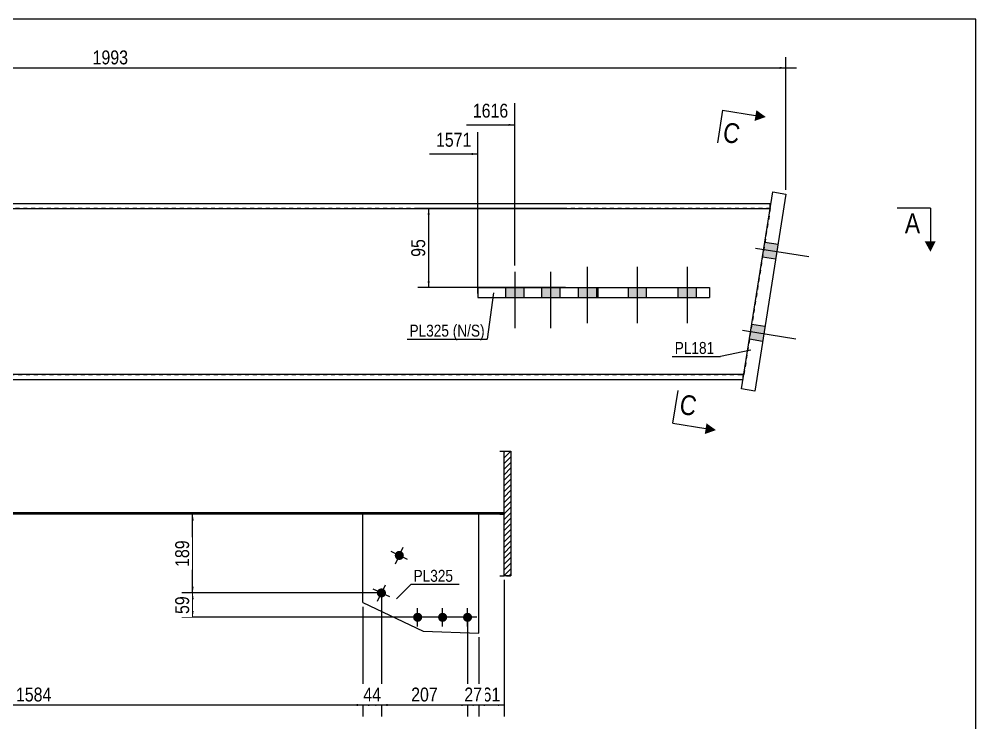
# Model space of a CAD drawing. Header units: millimetres. Extents: x -231 to 171, y -191 to 86.
# Drawn here: x -58.7 to 171.4, y -83.8 to 85.6 of the extents above; entities that cross this region are included whole.
import ezdxf

# ---------------------------------------------------------------- set-up
doc = ezdxf.new("R2010")
doc.units = ezdxf.units.MM
doc.linetypes.add('DXK_LINE_DOT1', pattern=[1.8814, 0.9407, -0.9407])
doc.styles.add('Arial Narrow', font='ARIALN.TTF', dxfattribs={"height": 0.2})

# ---------------------------------------------------------------- blocks, each defined once
blk = doc.blocks.new('Unknown-623536071-1209')
at = {"color": 5, "linetype": 'Continuous'}
for p, q in [((171.45, 85.55), (-228.55, 85.55)), ((171.45, -191.45), (171.45, 85.55))]:
    blk.add_line(p, q, dxfattribs=at)
blk = doc.blocks.new('Bolt-623536071-1443 - 1431')
at = {"linetype": 'Continuous'}
for points in [[(80.17, 20.95), (75.77, 20.95), (75.77, 18.55), (80.17, 18.55)], [(92.17, 20.95), (87.77, 20.95), (87.77, 18.55), (92.17, 18.55)], [(104.17, 20.95), (99.77, 20.95), (99.77, 18.55), (104.17, 18.55)]]:
    blk.add_hatch(color=3, dxfattribs=at).paths.add_polyline_path(points)
at = {"color": 3, "linetype": 'Continuous'}
for p, q in [((77.97, 25.95), (77.97, 12.35)), ((89.97, 25.95), (89.97, 12.35)), ((101.97, 25.95), (101.97, 12.35)), ((75.77, 20.95), (75.77, 18.55)), ((80.17, 20.95), (80.17, 18.55)), ((87.77, 20.95), (87.77, 18.55)), ((92.17, 20.95), (92.17, 18.55)), ((99.77, 20.95), (99.77, 18.55)), ((104.17, 20.95), (104.17, 18.55))]:
    blk.add_line(p, q, dxfattribs=at)
blk = doc.blocks.new('Bolt-623536071-1444 - 1431')
at = {"linetype": 'Continuous'}
for points in [[(62.73, 20.95), (58.33, 20.95), (58.33, 18.55), (62.73, 18.55)], [(71.34, 20.95), (66.94, 20.95), (66.94, 18.55), (71.34, 18.55)]]:
    blk.add_hatch(color=3, dxfattribs=at).paths.add_polyline_path(points)
at = {"color": 3, "linetype": 'Continuous'}
for p, q in [((60.53, 24.75), (60.53, 11.15)), ((69.14, 24.75), (69.14, 11.15)), ((58.33, 20.95), (58.33, 18.55)), ((62.73, 20.95), (62.73, 18.55)), ((66.94, 20.95), (66.94, 18.55)), ((71.34, 20.95), (71.34, 18.55))]:
    blk.add_line(p, q, dxfattribs=at)
blk = doc.blocks.new('Bolt-623536071-1446 - 1431')
at = {"linetype": 'Continuous'}
for points in [[(120.7, 31.9), (120.13, 28.35), (123.29, 27.84), (123.86, 31.4)], [(120.7, 31.9), (120.13, 28.35), (123.29, 27.84), (123.86, 31.4)], [(117.56, 12.15), (116.99, 8.59), (120.15, 8.09), (120.72, 11.65)], [(117.56, 12.15), (116.99, 8.59), (120.15, 8.09), (120.72, 11.65)]]:
    blk.add_hatch(color=3, dxfattribs=at).paths.add_polyline_path(points)
at = {"color": 3, "linetype": 'Continuous'}
for p, q in [((118.44, 30.44), (131.28, 28.4)), ((118.44, 30.44), (131.28, 28.4)), ((120.7, 31.9), (123.86, 31.4)), ((120.7, 31.9), (123.86, 31.4)), ((120.13, 28.35), (123.29, 27.84)), ((120.13, 28.35), (123.29, 27.84)), ((117.56, 12.15), (120.72, 11.65)), ((117.56, 12.15), (120.72, 11.65)), ((115.3, 10.69), (128.14, 8.64)), ((115.3, 10.69), (128.14, 8.64)), ((116.99, 8.59), (120.15, 8.09)), ((116.99, 8.59), (120.15, 8.09))]:
    blk.add_line(p, q, dxfattribs=at)
blk = doc.blocks.new('Part-623536071-1451 - 1431')
at = {"color": 7, "linetype": 'DXK_LINE_DOT1'}
for p, q in [((121.99, 40), (-68.32, 40)), ((121.99, 40), (115.63, 0)), ((-68.32, 0), (115.47, 0))]:
    blk.add_line(p, q, dxfattribs=at)
at = {"color": 2, "linetype": 'Continuous'}
blk.add_line((115.47, 0), (115.63, 0), dxfattribs=at)
blk = doc.blocks.new('Part-623536071-1473 - 1431')
at = {"color": 2, "linetype": 'Continuous'}
for p, q in [((51.68, 20.95), (107.38, 20.95)), ((51.68, 20.95), (51.68, 18.55)), ((80.56, 18.55), (80.56, 20.95)), ((107.38, 20.95), (107.38, 18.55)), ((51.68, 18.55), (107.38, 18.55))]:
    blk.add_line(p, q, dxfattribs=at)
blk = doc.blocks.new('Part-623536071-1500 - 1431')
at = {"color": 2, "linetype": 'Continuous'}
for p, q in [((115.08, -3.45), (122.61, 43.95)), ((122.61, 43.95), (125.77, 43.45)), ((125.77, 43.45), (118.24, -3.96)), ((118.24, -3.96), (115.08, -3.45))]:
    blk.add_line(p, q, dxfattribs=at)
blk = doc.blocks.new('Part-623536071-1522 - 1431')
at = {"color": 2, "linetype": 'Continuous'}
for p, q in [((115.47, 0), (-68.32, 0)), ((115.47, -1), (115.47, 0)), ((-68.32, -1.2), (115.43, -1.2))]:
    blk.add_line(p, q, dxfattribs=at)
at = {"color": 7, "linetype": 'DXK_LINE_DOT1'}
for p, q in [((115.43, -1.2), (115.47, -1.2)), ((115.47, -1.2), (115.47, -1))]:
    blk.add_line(p, q, dxfattribs=at)
blk = doc.blocks.new('Part-623536071-1544 - 1431')
at = {"color": 2, "linetype": 'Continuous'}
for p, q in [((-68.32, 41.2), (121.99, 41.2)), ((-68.32, 40), (121.99, 40)), ((121.99, 40), (121.99, 41.2))]:
    blk.add_line(p, q, dxfattribs=at)
blk = doc.blocks.new('Bolt-623536071-1287 - 1282')
at = {"linetype": 'Continuous'}
for points in [[(36.07, -58.41, -1), (38.27, -58.41, -1)], [(42.07, -58.41, -1), (44.27, -58.41, -1)], [(48.07, -58.41, -1), (50.27, -58.41, -1)]]:
    blk.add_hatch(color=3, dxfattribs=at).paths.add_polyline_path(points)
at = {"color": 3, "linetype": 'Continuous'}
for p, q in [((37.17, -60.61), (37.17, -56.21)), ((43.17, -60.61), (43.17, -56.21)), ((49.17, -60.61), (49.17, -56.21)), ((39.37, -58.41), (34.97, -58.41)), ((45.37, -58.41), (40.97, -58.41)), ((51.37, -58.41), (46.97, -58.41))]:
    blk.add_line(p, q, dxfattribs=at)
blk = doc.blocks.new('Bolt-623536071-1288 - 1282')
at = {"linetype": 'Continuous'}
for points in [[(31.76, -43.05, -1), (33.75, -43.99, -1)], [(27.46, -52.07, -1), (29.44, -53.02, -1)]]:
    blk.add_hatch(color=3, dxfattribs=at).paths.add_polyline_path(points)
at = {"color": 3, "linetype": 'Continuous'}
for p, q in [((34.74, -44.47), (30.77, -42.57)), ((31.81, -45.51), (33.7, -41.53)), ((27.51, -54.53), (29.4, -50.56)), ((30.44, -53.49), (26.47, -51.6))]:
    blk.add_line(p, q, dxfattribs=at)
blk = doc.blocks.new('Part-623536071-1307 - 1282')
at = {"linetype": 'Continuous'}
h = blk.add_hatch(dxfattribs=at)
h.set_pattern_fill('', scale=0.3, style=0, pattern_type=0)
h.set_pattern_definition([(45, (57.9699, -33.2186), (-0.673519, 0.673519), [])])
h.paths.add_polyline_path([(57.97, -33.62), (57.97, -33.22), (-134.42, -33.22), (-134.42, -33.62)])
at = {"color": 7, "linetype": 'DXK_LINE_DOT1'}
for p, q in [((-135.42, -33.22), (-134.42, -33.22)), ((-135.42, -33.62), (-134.42, -33.62)), ((56.96, -33.22), (57.97, -33.22)), ((56.96, -33.62), (57.97, -33.62))]:
    blk.add_line(p, q, dxfattribs=at)
at = {"color": 2, "linetype": 'Continuous'}
for p, q in [((-134.42, -33.62), (-134.42, -33.22)), ((-134.42, -33.22), (57.97, -33.22)), ((57.97, -33.62), (-134.42, -33.62)), ((57.97, -33.22), (57.97, -33.62))]:
    blk.add_line(p, q, dxfattribs=at)
blk = doc.blocks.new('Part-623536071-1329 - 1282')
at = {"color": 2, "linetype": 'Continuous'}
for p, q in [((24.02, -54.87), (24.02, -33.62)), ((51.87, -62.22), (51.87, -33.62)), ((24.02, -54.87), (38.47, -61.75)), ((38.47, -61.75), (51.87, -62.22))]:
    blk.add_line(p, q, dxfattribs=at)
at = {"color": 7, "linetype": 'DXK_LINE_DOT1'}
blk.add_line((51.87, -33.62), (24.02, -33.62), dxfattribs=at)
blk = doc.blocks.new('Part-623536071-1331 - 1282')
at = {"linetype": 'Continuous'}
h = blk.add_hatch(dxfattribs=at)
h.set_pattern_fill('', scale=0.3, style=0, pattern_type=0)
h.set_pattern_definition([(45, (59.5899, -18.4186), (-0.67352, 0.67352), [])])
h.paths.add_polyline_path([(59.59, -48.42), (59.59, -18.42), (57.97, -18.42), (57.97, -48.42)])
at = {"color": 2, "linetype": 'Continuous'}
for p, q in [((56.96, -18.42), (57.97, -18.42)), ((57.97, -48.42), (57.97, -18.42)), ((57.97, -18.42), (59.59, -18.42)), ((59.59, -18.42), (59.59, -48.42)), ((56.96, -48.42), (57.97, -48.42)), ((59.59, -48.42), (57.97, -48.42))]:
    blk.add_line(p, q, dxfattribs=at)
at = {"color": 7, "linetype": 'DXK_LINE_DOT1'}
for p, q in [((58.58, -18.42), (59.59, -18.42)), ((58.58, -48.42), (59.59, -48.42))]:
    blk.add_line(p, q, dxfattribs=at)
blk = doc.blocks.new('StraightDimension-623536071-1553 - 1431')
at = {"linetype": 'Continuous'}
for points in [[(39.57, 38.5), (39.82, 40), (40.07, 38.5)], [(40.07, 22.45), (39.82, 20.95), (39.57, 22.45)]]:
    blk.add_hatch(color=4, dxfattribs=at).paths.add_polyline_path(points)
at = {"color": 4, "linetype": 'Continuous'}
for p, q in [((72.74, 40), (37.22, 40)), ((39.82, 20.95), (39.82, 40)), ((72.74, 20.95), (37.22, 20.95))]:
    blk.add_line(p, q, dxfattribs=at)
at = {"color": 0}
blk.add_wipeout([(39.67, 33.31), (34.77, 33.31), (34.77, 27.64), (39.67, 27.64)], dxfattribs=at)
at = {"color": 4, "style": 'Arial Narrow'}
blk.add_text('95', height=3.34, rotation=90.0002, dxfattribs=at).set_placement((38.97, 28.34))
blk = doc.blocks.new('StraightDimension-623536071-1579 - 1431')
at = {"linetype": 'Continuous'}
blk.add_hatch(color=4, dxfattribs=at).paths.add_polyline_path([(50.18, 53.35), (51.68, 53.1), (50.18, 52.85)])
at = {"color": 4, "linetype": 'Continuous'}
for p, q in [((51.68, 19.55), (51.68, 58.35)), ((40.02, 53.1), (51.68, 53.1))]:
    blk.add_line(p, q, dxfattribs=at)
at = {"color": 0}
blk.add_wipeout([(50.81, 54.15), (50.81, 59.05), (40.88, 59.05), (40.88, 54.15)], dxfattribs=at)
at = {"color": 4, "style": 'Arial Narrow'}
blk.add_text('1571', height=3.34, dxfattribs=at).set_placement((41.58, 54.85))
blk = doc.blocks.new('StraightDimension-623536071-1603 - 1431')
at = {"linetype": 'Continuous'}
blk.add_hatch(color=4, dxfattribs=at).paths.add_polyline_path([(59.03, 60.35), (60.53, 60.1), (59.03, 59.85)])
at = {"color": 4, "linetype": 'Continuous'}
for p, q in [((60.53, 26.25), (60.53, 65.35)), ((48.88, 60.1), (60.53, 60.1))]:
    blk.add_line(p, q, dxfattribs=at)
at = {"color": 0}
blk.add_wipeout([(59.67, 61.15), (59.67, 66.05), (49.74, 66.05), (49.74, 61.15)], dxfattribs=at)
at = {"color": 4, "style": 'Arial Narrow'}
blk.add_text('1616', height=3.34, dxfattribs=at).set_placement((50.44, 61.85))
blk = doc.blocks.new('StraightDimension-623536071-1621 - 1431')
at = {"linetype": 'Continuous'}
blk.add_hatch(color=4, dxfattribs=at).paths.add_polyline_path([(124.27, 74.07), (125.77, 73.82), (124.27, 73.57)])
at = {"color": 4, "linetype": 'Continuous'}
for p, q in [((125.77, 44.45), (125.77, 76.42)), ((-199.27, 73.82), (125.77, 73.82)), ((125.77, 73.82), (128.27, 73.82))]:
    blk.add_line(p, q, dxfattribs=at)
at = {"color": 0}
blk.add_wipeout([(-31.78, 73.97), (-31.78, 78.87), (-41.72, 78.87), (-41.72, 73.97)], dxfattribs=at)
at = {"color": 4, "style": 'Arial Narrow'}
blk.add_text('1993', height=3.34, dxfattribs=at).set_placement((-41.02, 74.67))
blk = doc.blocks.new('StraightDimension-623536071-1418 - 1282')
at = {"linetype": 'Continuous'}
for points in [[(29.95, -79.76), (28.45, -79.51), (29.95, -79.26)], [(47.67, -79.26), (49.17, -79.51), (47.67, -79.76)]]:
    blk.add_hatch(color=4, dxfattribs=at).paths.add_polyline_path(points)
at = {"color": 4, "linetype": 'Continuous'}
for p, q in [((28.45, -53.55), (28.45, -82.31)), ((49.17, -59.41), (49.17, -82.31)), ((28.45, -79.51), (49.17, -79.51))]:
    blk.add_line(p, q, dxfattribs=at)
at = {"color": 0}
blk.add_wipeout([(42.71, -79.36), (42.71, -74.46), (34.91, -74.46), (34.91, -79.36)], dxfattribs=at)
at = {"color": 4, "style": 'Arial Narrow'}
blk.add_text('207', height=3.34, dxfattribs=at).set_placement((35.61, -78.66))
blk = doc.blocks.new('StraightDimension-623536071-1393 - 1282')
at = {"linetype": 'Continuous'}
for points in [[(53.37, -79.76), (51.87, -79.51), (53.37, -79.26)], [(56.47, -79.26), (57.97, -79.51), (56.47, -79.76)]]:
    blk.add_hatch(color=4, dxfattribs=at).paths.add_polyline_path(points)
at = {"color": 4, "linetype": 'Continuous'}
for p, q in [((57.97, -49.42), (57.97, -82.31)), ((51.87, -63.22), (51.87, -82.31)), ((51.87, -79.51), (57.97, -79.51))]:
    blk.add_line(p, q, dxfattribs=at)
at = {"color": 0}
blk.add_wipeout([(57.75, -79.36), (57.75, -74.46), (52.09, -74.46), (52.09, -79.36)], dxfattribs=at)
at = {"color": 4, "style": 'Arial Narrow'}
blk.add_text('61', height=3.34, dxfattribs=at).set_placement((52.79, -78.66))
blk = doc.blocks.new('StraightDimension-623536071-1337 - 1282')
at = {"linetype": 'Continuous'}
for points in [[(-17.21, -35.12), (-16.96, -33.62), (-16.71, -35.12)], [(-16.71, -51.05), (-16.96, -52.55), (-17.21, -51.05)]]:
    blk.add_hatch(color=4, dxfattribs=at).paths.add_polyline_path(points)
at = {"color": 4, "linetype": 'Continuous'}
for p, q in [((57.19, -33.62), (-19.56, -33.62)), ((-16.96, -52.55), (-16.96, -33.62)), ((27.45, -52.55), (-19.56, -52.55))]:
    blk.add_line(p, q, dxfattribs=at)
at = {"color": 0}
blk.add_wipeout([(-17.11, -39.18), (-22.01, -39.18), (-22.01, -46.98), (-17.11, -46.98)], dxfattribs=at)
at = {"color": 4, "style": 'Arial Narrow'}
blk.add_text('189', height=3.34, rotation=90.0002, dxfattribs=at).set_placement((-17.81, -46.28))
blk = doc.blocks.new('StraightDimension-623536071-1356 - 1282')
at = {"linetype": 'Continuous'}
for points in [[(-17.21, -54.05), (-16.96, -52.55), (-16.71, -54.05)], [(-16.71, -56.91), (-16.96, -58.41), (-17.21, -56.91)]]:
    blk.add_hatch(color=4, dxfattribs=at).paths.add_polyline_path(points)
at = {"color": 4, "linetype": 'Continuous'}
for p, q in [((27.45, -52.55), (-19.56, -52.55)), ((-16.96, -58.41), (-16.96, -52.55)), ((48.17, -58.41), (-19.56, -58.41))]:
    blk.add_line(p, q, dxfattribs=at)
at = {"color": 0}
blk.add_wipeout([(-17.11, -52.65), (-22.01, -52.65), (-22.01, -58.31), (-17.11, -58.31)], dxfattribs=at)
at = {"color": 4, "style": 'Arial Narrow'}
blk.add_text('59', height=3.34, rotation=90.0002, dxfattribs=at).set_placement((-17.81, -57.61))
blk = doc.blocks.new('StraightDimension-623536071-1369 - 1282')
at = {"linetype": 'Continuous'}
for points in [[(-132.92, -79.76), (-134.42, -79.51), (-132.92, -79.26)], [(22.52, -79.26), (24.02, -79.51), (22.52, -79.76)]]:
    blk.add_hatch(color=4, dxfattribs=at).paths.add_polyline_path(points)
at = {"color": 4, "linetype": 'Continuous'}
for p, q in [((-134.42, -49.42), (-134.42, -82.31)), ((24.02, -55.87), (24.02, -82.31)), ((-134.42, -79.51), (24.02, -79.51))]:
    blk.add_line(p, q, dxfattribs=at)
at = {"color": 0}
blk.add_wipeout([(-50.23, -79.36), (-50.23, -74.46), (-60.16, -74.46), (-60.16, -79.36)], dxfattribs=at)
at = {"color": 4, "style": 'Arial Narrow'}
blk.add_text('1584', height=3.34, dxfattribs=at).set_placement((-59.46, -78.66))
blk = doc.blocks.new('StraightDimension-623536071-1383 - 1282')
at = {"linetype": 'Continuous'}
for points in [[(25.52, -79.76), (24.02, -79.51), (25.52, -79.26)], [(26.95, -79.26), (28.45, -79.51), (26.95, -79.76)]]:
    blk.add_hatch(color=4, dxfattribs=at).paths.add_polyline_path(points)
at = {"color": 4, "linetype": 'Continuous'}
for p, q in [((28.45, -53.55), (28.45, -82.31)), ((24.02, -55.87), (24.02, -82.31)), ((24.02, -79.51), (28.45, -79.51))]:
    blk.add_line(p, q, dxfattribs=at)
at = {"color": 0}
blk.add_wipeout([(29.07, -79.36), (29.07, -74.46), (23.4, -74.46), (23.4, -79.36)], dxfattribs=at)
at = {"color": 4, "style": 'Arial Narrow'}
blk.add_text('44', height=3.34, dxfattribs=at).set_placement((24.1, -78.66))
blk = doc.blocks.new('StraightDimension-623536071-1408 - 1282')
at = {"linetype": 'Continuous'}
for points in [[(50.67, -79.76), (49.17, -79.51), (50.67, -79.26)], [(50.37, -79.26), (51.87, -79.51), (50.37, -79.76)]]:
    blk.add_hatch(color=4, dxfattribs=at).paths.add_polyline_path(points)
at = {"color": 4, "linetype": 'Continuous'}
for p, q in [((49.17, -59.41), (49.17, -82.31)), ((51.87, -63.22), (51.87, -82.31)), ((49.17, -79.51), (51.87, -79.51))]:
    blk.add_line(p, q, dxfattribs=at)
at = {"color": 0}
blk.add_wipeout([(53.35, -79.36), (53.35, -74.46), (47.69, -74.46), (47.69, -79.36)], dxfattribs=at)
at = {"color": 4, "style": 'Arial Narrow'}
blk.add_text('27', height=3.34, dxfattribs=at).set_placement((48.39, -78.66))
blk = doc.blocks.new('Mark-623536071-1469 - 1431')
at = {"color": 0}
blk.add_wipeout([(44.71, 9.15), (44.71, 12.15), (35.21, 12.15), (35.21, 9.15)], dxfattribs=at)
blk.add_wipeout([(44.71, 9.15), (44.71, 12.15), (35.21, 12.15), (35.21, 9.15)], dxfattribs=at)
blk.add_wipeout([(53.28, 9.15), (53.28, 12.15), (45.61, 12.15), (45.61, 9.15)], dxfattribs=at)
blk.add_wipeout([(53.28, 9.15), (53.28, 12.15), (45.61, 12.15), (45.61, 9.15)], dxfattribs=at)
at = {"color": 7, "linetype": 'Continuous'}
for p in [(55.38, 19.66), (34.61, 8.55)]:
    blk.add_line(p, (53.88, 8.55), dxfattribs=at)
at = {"color": 3, "style": 'Arial Narrow'}
for s, p in [('PL325', (35.21, 9.15)), ('(N/', (45.61, 9.15)), ('S)', (49.99, 9.15))]:
    blk.add_text(s, height=2.863, dxfattribs=at).set_placement(p)
blk = doc.blocks.new('Mark-623536071-1496 - 1431')
at = {"color": 7, "linetype": 'Continuous'}
blk.add_line((117.32, 5.87), (110.02, 4.39), dxfattribs=at)
at = {"color": 0}
blk.add_wipeout([(108.52, 4.99), (108.52, 7.99), (99.01, 7.99), (99.01, 4.99)], dxfattribs=at)
blk.add_wipeout([(108.52, 4.99), (108.52, 7.99), (99.01, 7.99), (99.01, 4.99)], dxfattribs=at)
at = {"color": 7, "linetype": 'Continuous'}
blk.add_line((98.41, 4.39), (110.02, 4.39), dxfattribs=at)
at = {"color": 3, "style": 'Arial Narrow'}
blk.add_text('PL181', height=2.863, dxfattribs=at).set_placement((99.01, 4.99))
blk = doc.blocks.new('SectionMark-623536071-1652 - 1431')
at = {"linetype": 'Continuous'}
for points in [[(118.64, 63.64), (120.91, 62.01), (118.22, 61.05)], [(106.65, -11.72), (108.92, -13.35), (106.24, -14.31)]]:
    blk.add_hatch(color=30, dxfattribs=at).paths.add_polyline_path(points)
at = {"color": 30, "linetype": 'Continuous'}
for p, q in [((110.54, 63.66), (118.44, 62.4)), ((98.55, -11.7), (106.46, -12.95))]:
    blk.add_line(p, q, dxfattribs=at)
at = {"color": 0, "linetype": 'Continuous'}
for points in [[(114.25, 55.48), (115.04, 60.41), (111.13, 61.03), (110.35, 56.1)], [(103.84, -10.01), (104.63, -5.07), (100.72, -4.45), (99.93, -9.39)]]:
    blk.add_wipeout(points, dxfattribs=at)
at = {"color": 30, "linetype": 'Continuous'}
for p, q in [((110.54, 63.66), (109.28, 55.76)), ((98.55, -11.7), (99.81, -3.8))]:
    blk.add_line(p, q, dxfattribs=at)
at = {"color": 6, "linetype": 'Continuous', "style": 'Arial Narrow'}
for p in [(110.35, 56.1), (99.93, -9.39)]:
    blk.add_text('C', height=4.77, rotation=-9.0355, dxfattribs=at).set_placement(p)
blk = doc.blocks.new('SectionMark-623536071-1656 - 1431')
at = {"linetype": 'Continuous'}
blk.add_hatch(color=30, dxfattribs=at).paths.add_polyline_path([(161.78, 32.04), (160.53, 29.54), (159.16, 32.04)])
at = {"color": 30, "linetype": 'Continuous'}
blk.add_line((160.53, 40.04), (160.53, 32.04), dxfattribs=at)
at = {"color": 0, "linetype": 'Continuous'}
blk.add_wipeout([(158.03, 34.04), (158.03, 39.04), (154.38, 39.04), (154.38, 34.04)], dxfattribs=at)
at = {"color": 30, "linetype": 'Continuous'}
blk.add_line((160.53, 40.04), (152.53, 40.04), dxfattribs=at)
at = {"color": 6, "linetype": 'Continuous', "style": 'Arial Narrow'}
blk.add_text('A', height=4.77, dxfattribs=at).set_placement((154.38, 34.04))
blk = doc.blocks.new('Mark-623536071-1325 - 1282')
at = {"color": 0}
blk.add_wipeout([(45.68, -49.85), (45.68, -46.85), (36.18, -46.85), (36.18, -49.85)], dxfattribs=at)
blk.add_wipeout([(45.68, -49.85), (45.68, -46.85), (36.18, -46.85), (36.18, -49.85)], dxfattribs=at)
at = {"color": 7, "linetype": 'Continuous'}
for p, q in [((32.04, -53.98), (35.58, -50.45)), ((35.58, -50.45), (47.18, -50.45))]:
    blk.add_line(p, q, dxfattribs=at)
at = {"color": 3, "style": 'Arial Narrow'}
blk.add_text('PL325', height=2.863, dxfattribs=at).set_placement((36.18, -49.85))

msp = doc.modelspace()

# ---------------------------------------------------------------- block references
for name in ['Unknown-623536071-1209', 'Part-623536071-1500 - 1431', 'Part-623536071-1451 - 1431', 'Part-623536071-1544 - 1431', 'Bolt-623536071-1446 - 1431', 'Bolt-623536071-1443 - 1431', 'Bolt-623536071-1444 - 1431', 'Part-623536071-1473 - 1431', 'Part-623536071-1522 - 1431', 'Part-623536071-1331 - 1282', 'Part-623536071-1307 - 1282', 'Part-623536071-1329 - 1282', 'Bolt-623536071-1288 - 1282', 'Bolt-623536071-1287 - 1282']:
    msp.add_blockref(name, (0, 0))

# ---------------------------------------------------------------- next in the draw order: block references
for name in ['StraightDimension-623536071-1553 - 1431', 'StraightDimension-623536071-1393 - 1282', 'StraightDimension-623536071-1418 - 1282']:
    msp.add_blockref(name, (0, 0))

# ---------------------------------------------------------------- next in the draw order: block references
for name in ['StraightDimension-623536071-1579 - 1431', 'StraightDimension-623536071-1337 - 1282']:
    msp.add_blockref(name, (0, 0))

# ---------------------------------------------------------------- next in the draw order: block references
for name in ['StraightDimension-623536071-1603 - 1431', 'StraightDimension-623536071-1356 - 1282']:
    msp.add_blockref(name, (0, 0))

# ---------------------------------------------------------------- next in the draw order: block references
for name in ['StraightDimension-623536071-1621 - 1431', 'Mark-623536071-1325 - 1282', 'StraightDimension-623536071-1369 - 1282', 'StraightDimension-623536071-1408 - 1282']:
    msp.add_blockref(name, (0, 0))

# ---------------------------------------------------------------- next in the draw order: block references
for name in ['Mark-623536071-1469 - 1431', 'Mark-623536071-1496 - 1431', 'StraightDimension-623536071-1383 - 1282']:
    msp.add_blockref(name, (0, 0))

# ---------------------------------------------------------------- next in the draw order: block references
msp.add_blockref('SectionMark-623536071-1652 - 1431', (0, 0))

# ---------------------------------------------------------------- next in the draw order: block references
msp.add_blockref('SectionMark-623536071-1656 - 1431', (0, 0))

doc.saveas('drawing.dxf')
